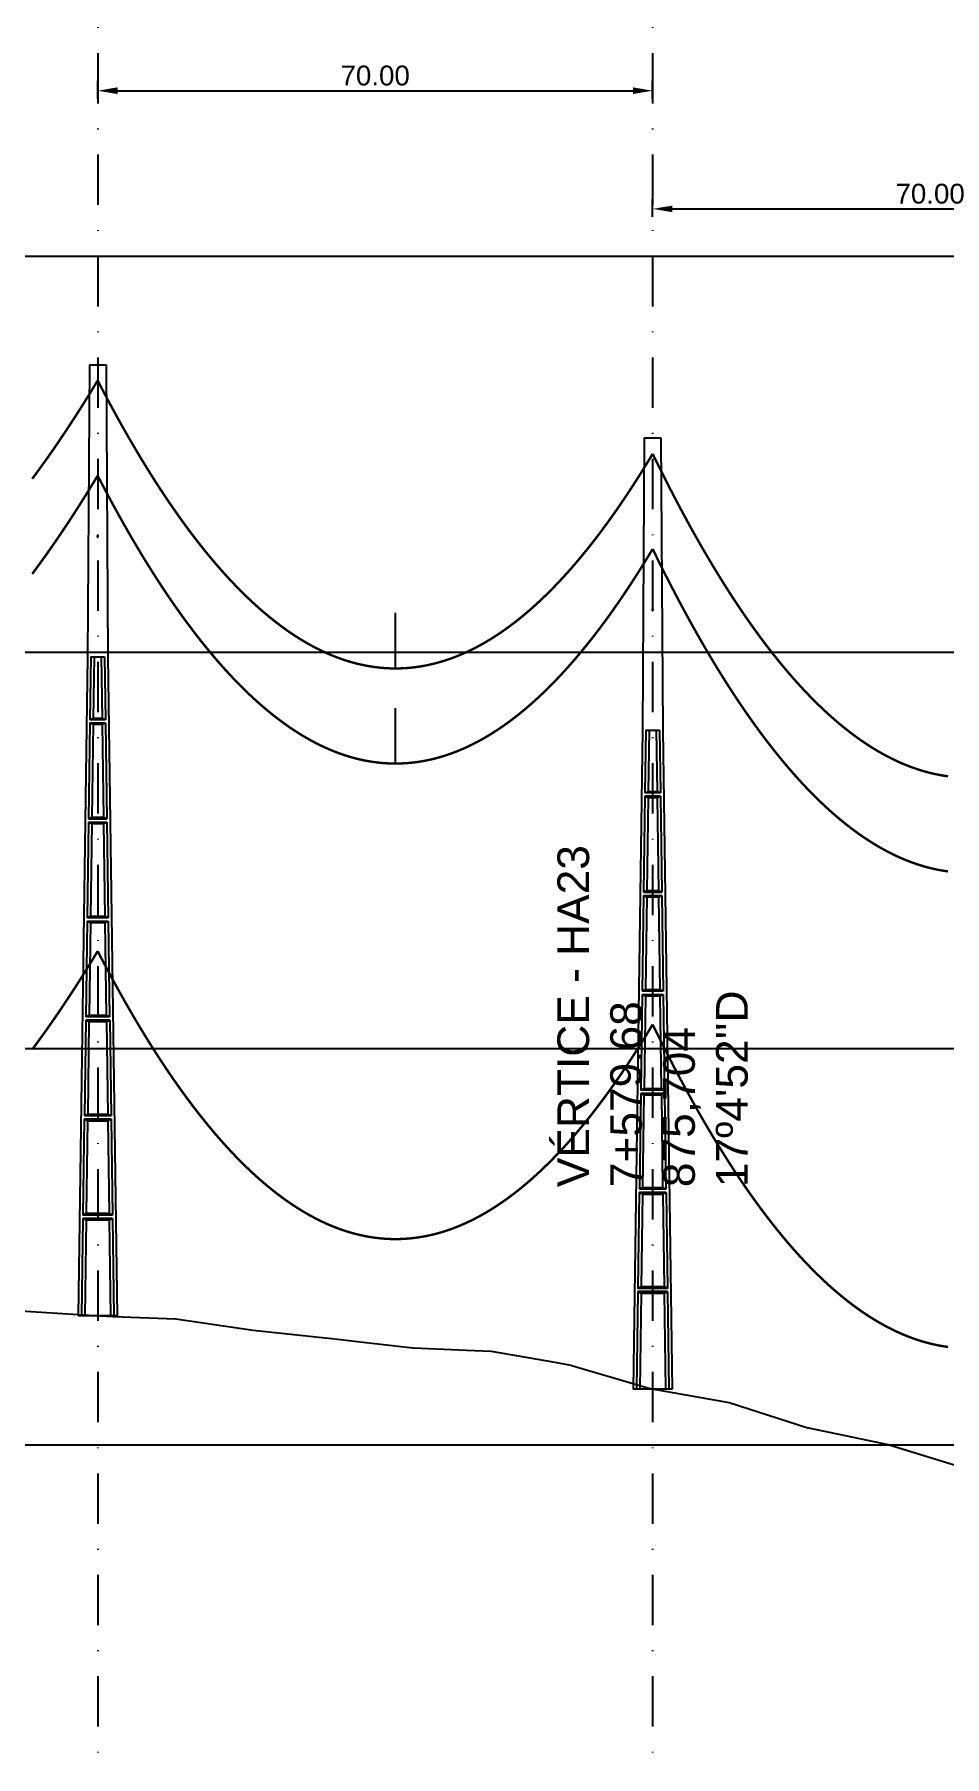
# Model space of a CAD drawing. Header units: metres. Extents: x -121 to 9872, y 3505 to 10721.
# Drawn here: x 7551.7 to 7666.5, y 8710.7 to 8928 of the extents above; entities that cross this region are included whole.
import ezdxf

# ---------------------------------------------------------------- set-up
doc = ezdxf.new("R2010")
doc.units = ezdxf.units.M
doc.header["$PDMODE"] = 2
doc.linetypes.add('DASHDOT', pattern=[25.4, 12.7, -6.35, 0, -6.35])
for name, color, linetype in [('CON-EOL- CA MAGNOLIA', 210, 'Continuous'), ('CON-EOL- PROJEÇÃO', 22, 'Continuous'), ('cotas', 7, 'Continuous'), ('Grade', 9, 'Continuous'), ('Ind.Rot', 8, 'DASHDOT'), ('Modelo_CotaTerreno_Perfil', 7, 'Continuous'), ('Perfil - Texto Geral', 7, 'Continuous'), ('POSTE DT', 7, 'Continuous')]:
    doc.layers.add(name, color=color, linetype=linetype)
doc.styles.add('Arial', font='arial.ttf')
doc.styles.get("Standard").update_dxf_attribs({"font": 'arial.ttf'})
doc.dimstyles.new('ISO-25', dxfattribs={"dimtxt": 2.5, "dimasz": 2.5, "dimexe": 1.25, "dimexo": 0.625, "dimtad": 1, "dimzin": 1, "dimtxsty": 'Standard', "dimcen": 2.5, "dimaunit": 1, "dimadec": 3, "dimazin": 3, "dimtfac": 1, "dimtmove": 0, "dimatfit": 3, "dimfxlon": 1, "dimarcsym": 0})

# ---------------------------------------------------------------- blocks, each defined once
blk = doc.blocks.new('*U1')
at = {"layer": 'POSTE DT', "extrusion": (0, 1, 0)}
for p, q in [((-3.31, 378.23), (-4.05, 262)), ((-3.31, 378.23), (3.31, 378.23)), ((3.31, 378.23), (4.06, 262)), ((-4.05, 262), (-7.72, 0)), ((-4.05, 262), (-4.05, 262)), ((-2.73, 262), (-3.08, 237.05)), ((-2.73, 262), (2.75, 262)), ((-1.42, 262), (-1.77, 237.57)), ((1.43, 262), (1.77, 237.57)), ((2.75, 262), (3.1, 237.05)), ((4.06, 262), (7.72, 0)), ((-3.1, 235.74), (-3.63, 197.65)), ((3.11, 235.73), (-3.1, 235.74)), ((3.1, 237.05), (-3.08, 237.05)), ((-1.8, 235.21), (-2.32, 198.19)), ((1.8, 235.21), (2.32, 198.19)), ((3.11, 235.73), (3.65, 197.65)), ((-3.65, 196.34), (-4.19, 158.25)), ((-2.35, 195.8), (-2.87, 158.8)), ((2.35, 195.8), (2.87, 158.8)), ((3.66, 196.34), (4.2, 158.25)), ((-4.21, 156.94), (-4.74, 118.85)), ((-2.9, 156.39), (-3.42, 119.41)), ((2.91, 156.39), (3.42, 119.41)), ((4.21, 156.94), (4.75, 118.85)), ((-4.76, 117.54), (-5.29, 79.45)), ((4.77, 117.54), (-4.76, 117.54)), ((4.75, 118.85), (-4.74, 118.85)), ((-3.46, 116.98), (-3.97, 80.02)), ((3.46, 116.98), (3.98, 80.02)), ((4.77, 117.54), (5.3, 79.45)), ((-5.31, 78.14), (-5.85, 40.06)), ((5.32, 78.14), (-5.31, 78.14)), ((5.3, 79.45), (-5.29, 79.45)), ((-4.01, 77.57), (-4.53, 40.63)), ((4.01, 77.57), (4.53, 40.63)), ((5.32, 78.14), (5.85, 40.06)), ((-5.86, 38.74), (-6.41, 0)), ((5.87, 38.74), (-5.86, 38.74)), ((5.85, 40.06), (-5.85, 40.06)), ((-4.56, 38.17), (-5.1, 0)), ((4.56, 38.17), (5.1, 0)), ((5.87, 38.74), (6.41, 0)), ((-6.41, 0), (-7.72, 0)), ((-5.1, 0), (-6.41, 0)), ((5.1, 0), (-5.1, 0)), ((6.41, 0), (5.1, 0)), ((7.72, 0), (6.41, 0))]:
    blk.add_line(p, q, dxfattribs=at)
at = {"layer": 'POSTE DT', "ltscale": 3}
for points in [[(-3.65, 196.34), (3.66, 196.34)], [(-3.63, 197.65), (3.65, 197.65)], [(4.2, 158.25), (-4.19, 158.25)], [(-4.21, 156.94), (4.21, 156.94)]]:
    blk.add_lwpolyline(points, dxfattribs=at)
at = {"layer": 'POSTE DT'}
for points, knots in [([(0.25, 309.94), (0.25, 309.93), (0.25, 309.93), (0.25, 309.92), (0.25, 309.91), (0.25, 309.9), (0.25, 309.89), (0.24, 309.85), (0.22, 309.82), (0.19, 309.77), (0.16, 309.74), (0.11, 309.71), (0.08, 309.7), (0.01, 309.68), (-0.02, 309.68), (-0.08, 309.7), (-0.11, 309.71), (-0.16, 309.74), (-0.18, 309.76), (-0.21, 309.8), (-0.22, 309.82), (-0.24, 309.85), (-0.24, 309.87), (-0.25, 309.89), (-0.25, 309.9), (-0.25, 309.92), (-0.25, 309.92), (-0.25, 309.93), (-0.25, 309.94), (-0.25, 309.95), (-0.25, 309.95), (-0.25, 309.96), (-0.25, 309.97), (-0.24, 310), (-0.23, 310.02), (-0.21, 310.07), (-0.2, 310.09), (-0.15, 310.14), (-0.13, 310.15), (-0.07, 310.18), (-0.03, 310.19), (0.03, 310.19), (0.06, 310.18), (0.12, 310.16), (0.14, 310.14), (0.18, 310.11), (0.2, 310.09), (0.21, 310.06), (0.22, 310.05), (0.23, 310.04), (0.24, 310.01), (0.24, 309.99), (0.25, 309.97), (0.25, 309.96), (0.25, 309.95), (0.25, 309.94), (0.25, 309.94), (0.25, 309.94), (0.25, 309.94)], [-54.728303, -54.728303, -54.728303, -54.728303, -54.309038, -54.309038, -53.647169, -53.647169, -52.532885, -52.532885, -48.86224, -48.86224, -45.282765, -45.282765, -41.52867, -41.52867, -37.867486, -37.867486, -34.454589, -34.454589, -31.301423, -31.301423, -28.48103, -28.48103, -26.961755, -26.961755, -25.7544, -25.7544, -25.136228, -25.136228, -24.64409, -24.64409, -24.094201, -24.094201, -23.191199, -23.191199, -20.494482, -20.494482, -17.342863, -17.342863, -13.645538, -13.645538, -9.835989, -9.835989, -6.296781, -6.296781, -3.005029, -3.005029, 0, 0, 0, 1.527594, 1.527594, 3.697216, 3.697216, 4.489727, 4.489727, 5.01438, 5.01438, 5.095313, 5.095313, 5.095313, 5.095313]), ([(-3.1, 235.74), (-2.88, 235.65), (-2.67, 235.56), (-2.23, 235.39), (-2.02, 235.3), (-1.8, 235.21)], [0.055576, 0.055576, 0.055576, 0.055576, 56.767409, 56.767409, 113.50757, 113.50757, 113.50757, 113.50757]), ([(-1.77, 237.57), (-1.99, 237.49), (-2.21, 237.4), (-2.64, 237.22), (-2.86, 237.14), (-3.08, 237.05)], [0, 0, 0, 0, 56.660495, 56.660495, 113.412826, 113.412826, 113.412826, 113.412826]), ([(-1.8, 235.21), (-1.2, 235.21), (-0.6, 235.21), (0.6, 235.21), (1.2, 235.21), (1.8, 235.21)], [0, 0, 0, 0, 68.567797, 68.567797, 137.136247, 137.136247, 137.136247, 137.136247]), ([(1.77, 237.57), (1.18, 237.57), (0.59, 237.57), (-0.59, 237.57), (-1.18, 237.57), (-1.77, 237.57)], [0, 0, 0, 0, 67.306894, 67.306894, 134.614447, 134.614447, 134.614447, 134.614447]), ([(3.1, 237.05), (2.87, 237.14), (2.65, 237.23), (2.21, 237.4), (1.99, 237.49), (1.77, 237.57)], [0, 0, 0, 0, 56.738948, 56.738948, 113.38731, 113.38731, 113.38731, 113.38731]), ([(1.8, 235.21), (2.02, 235.3), (2.24, 235.38), (2.68, 235.56), (2.89, 235.65), (3.11, 235.73)], [0, 0, 0, 0, 56.845349, 56.845349, 113.599799, 113.599799, 113.599799, 113.599799]), ([(-3.65, 196.34), (-3.43, 196.25), (-3.22, 196.16), (-2.78, 195.98), (-2.57, 195.89), (-2.35, 195.8)], [0.054307, 0.054307, 0.054307, 0.054307, 63.527131, 63.527131, 127.063246, 127.063246, 127.063246, 127.063246]), ([(-2.32, 198.19), (-2.54, 198.1), (-2.76, 198.01), (-3.2, 197.83), (-3.41, 197.74), (-3.63, 197.65)], [0, 0, 0, 0, 63.412073, 63.412073, 126.777421, 126.777421, 126.777421, 126.777421]), ([(-2.35, 195.8), (-1.57, 195.8), (-0.78, 195.8), (0.79, 195.8), (1.57, 195.8), (2.35, 195.8)], [0, 0, 0, 0, 89.585713, 89.585713, 179.17191, 179.17191, 179.17191, 179.17191]), ([(2.32, 198.19), (1.55, 198.19), (0.77, 198.19), (-0.77, 198.19), (-1.55, 198.19), (-2.32, 198.19)], [0, 0, 0, 0, 88.31008, 88.31008, 176.620652, 176.620652, 176.620652, 176.620652]), ([(3.65, 197.65), (3.43, 197.74), (3.2, 197.83), (2.76, 198.01), (2.54, 198.1), (2.32, 198.19)], [0, 0, 0, 0, 63.488119, 63.488119, 126.880939, 126.880939, 126.880939, 126.880939]), ([(2.35, 195.8), (2.57, 195.89), (2.79, 195.98), (3.23, 196.16), (3.45, 196.25), (3.66, 196.34)], [0, 0, 0, 0, 63.60246, 63.60246, 127.109696, 127.109696, 127.109696, 127.109696]), ([(-2.87, 158.8), (-3.09, 158.71), (-3.31, 158.62), (-3.75, 158.43), (-3.97, 158.34), (-4.19, 158.25)], [0, 0, 0, 0, 70.301707, 70.301707, 140.590947, 140.590947, 140.590947, 140.590947]), ([(2.87, 158.8), (1.92, 158.8), (0.96, 158.8), (-0.96, 158.8), (-1.91, 158.8), (-2.87, 158.8)], [0, 0, 0, 0, 109.314454, 109.314454, 218.629264, 218.629264, 218.629264, 218.629264]), ([(4.2, 158.25), (3.98, 158.34), (3.76, 158.44), (3.31, 158.62), (3.09, 158.71), (2.87, 158.8)], [0, 0, 0, 0, 70.379198, 70.379198, 140.659718, 140.659718, 140.659718, 140.659718]), ([(-4.21, 156.94), (-3.99, 156.85), (-3.77, 156.75), (-3.34, 156.57), (-3.12, 156.48), (-2.9, 156.39)], [0.053423, 0.053423, 0.053423, 0.053423, 70.429742, 70.429742, 140.90167, 140.90167, 140.90167, 140.90167]), ([(-2.9, 156.39), (-1.94, 156.39), (-0.97, 156.39), (0.97, 156.39), (1.94, 156.39), (2.91, 156.39)], [0, 0, 0, 0, 110.60219, 110.60219, 221.20473, 221.20473, 221.20473, 221.20473]), ([(2.91, 156.39), (3.12, 156.48), (3.34, 156.57), (3.78, 156.75), (4, 156.85), (4.21, 156.94)], [0, 0, 0, 0, 70.506649, 70.506649, 140.914701, 140.914701, 140.914701, 140.914701]), ([(-4.76, 117.54), (-4.54, 117.45), (-4.32, 117.35), (-3.89, 117.17), (-3.67, 117.07), (-3.46, 116.98)], [0.052784, 0.052784, 0.052784, 0.052784, 77.438432, 77.438432, 154.950301, 154.950301, 154.950301, 154.950301]), ([(-3.42, 119.41), (-3.64, 119.32), (-3.86, 119.23), (-4.3, 119.04), (-4.52, 118.95), (-4.74, 118.85)], [0, 0, 0, 0, 77.299547, 77.299547, 154.618634, 154.618634, 154.618634, 154.618634]), ([(-3.46, 116.98), (-2.3, 116.98), (-1.15, 116.98), (1.15, 116.98), (2.31, 116.98), (3.46, 116.98)], [0, 0, 0, 0, 131.617604, 131.617604, 263.235447, 263.235447, 263.235447, 263.235447]), ([(3.42, 119.41), (2.28, 119.41), (1.14, 119.41), (-1.14, 119.41), (-2.28, 119.41), (-3.42, 119.41)], [0, 0, 0, 0, 130.319901, 130.319901, 260.640046, 260.640046, 260.640046, 260.640046]), ([(4.75, 118.85), (4.53, 118.95), (4.31, 119.04), (3.87, 119.23), (3.64, 119.32), (3.42, 119.41)], [0, 0, 0, 0, 77.381597, 77.381597, 154.66183, 154.66183, 154.66183, 154.66183]), ([(3.46, 116.98), (3.68, 117.07), (3.89, 117.17), (4.33, 117.35), (4.55, 117.45), (4.77, 117.54)], [0, 0, 0, 0, 77.520013, 77.520013, 154.938747, 154.938747, 154.938747, 154.938747]), ([(-5.31, 78.14), (-5.09, 78.05), (-4.88, 77.95), (-4.44, 77.76), (-4.23, 77.67), (-4.01, 77.57)], [0.052308, 0.052308, 0.052308, 0.052308, 84.527725, 84.527725, 169.158824, 169.158824, 169.158824, 169.158824]), ([(-3.97, 80.02), (-4.19, 79.93), (-4.41, 79.83), (-4.85, 79.64), (-5.07, 79.55), (-5.29, 79.45)], [0, 0, 0, 0, 84.379671, 84.379671, 168.809376, 168.809376, 168.809376, 168.809376]), ([(-4.01, 77.57), (-2.67, 77.57), (-1.34, 77.57), (1.34, 77.57), (2.67, 77.57), (4.01, 77.57)], [0, 0, 0, 0, 152.632212, 152.632212, 305.264569, 305.264569, 305.264569, 305.264569]), ([(3.98, 80.02), (2.65, 80.02), (1.33, 80.02), (-1.32, 80.02), (-2.65, 80.02), (-3.97, 80.02)], [0, 0, 0, 0, 151.326157, 151.326157, 302.652465, 302.652465, 302.652465, 302.652465]), ([(5.3, 79.45), (5.08, 79.55), (4.86, 79.64), (4.42, 79.83), (4.2, 79.93), (3.98, 80.02)], [0, 0, 0, 0, 84.46863, 84.46863, 168.833721, 168.833721, 168.833721, 168.833721]), ([(4.01, 77.57), (4.23, 77.67), (4.45, 77.76), (4.88, 77.95), (5.1, 78.05), (5.32, 78.14)], [0, 0, 0, 0, 84.616316, 84.616316, 169.129178, 169.129178, 169.129178, 169.129178]), ([(-5.86, 38.74), (-5.65, 38.65), (-5.43, 38.55), (-5, 38.36), (-4.78, 38.26), (-4.56, 38.17)], [0.026524, 0.026524, 0.026524, 0.026524, 91.679563, 91.679563, 183.466041, 183.466041, 183.466041, 183.466041]), ([(-4.53, 40.63), (-4.75, 40.53), (-4.97, 40.44), (-5.41, 40.25), (-5.63, 40.15), (-5.85, 40.06)], [0, 0, 0, 0, 91.523648, 91.523648, 183.126775, 183.126775, 183.126775, 183.126775]), ([(-4.56, 38.17), (-3.04, 38.17), (-1.52, 38.17), (1.52, 38.17), (3.04, 38.17), (4.56, 38.17)], [0, 0, 0, 0, 173.646192, 173.646192, 347.292451, 347.292451, 347.292451, 347.292451]), ([(4.53, 40.63), (3.02, 40.63), (1.51, 40.63), (-1.51, 40.63), (-3.02, 40.63), (-4.53, 40.63)], [0, 0, 0, 0, 172.33304, 172.33304, 344.666151, 344.666151, 344.666151, 344.666151]), ([(5.85, 40.06), (5.63, 40.15), (5.41, 40.25), (4.97, 40.44), (4.75, 40.53), (4.53, 40.63)], [0, 0, 0, 0, 91.621326, 91.621326, 183.137324, 183.137324, 183.137324, 183.137324]), ([(4.56, 38.17), (4.78, 38.26), (5, 38.36), (5.43, 38.55), (5.65, 38.65), (5.87, 38.74)], [0, 0, 0, 0, 91.776928, 91.776928, 183.448614, 183.448614, 183.448614, 183.448614])]:
    blk.add_open_spline(points, degree=3, knots=knots, dxfattribs=at)
blk = doc.blocks.new('*D134')
at = {"layer": 'cotas', "color": 0, "lineweight": -2, "transparency": 16777216}
for p, q in [((7467.45, 8949.82), (7467.45, 8953.57)), ((7469.95, 8952.32), (7557.18, 8952.32)), ((7559.68, 8949.82), (7559.68, 8953.57))]:
    blk.add_line(p, q, dxfattribs=at)
at = {"layer": 'cotas', "color": 0, "transparency": 16777216}
for points in [[(7469.95, 8952.73), (7469.95, 8951.9), (7467.45, 8952.32)], [(7557.18, 8952.73), (7557.18, 8951.9), (7559.68, 8952.32)]]:
    blk.add_solid(points, dxfattribs=at)
at = {"layer": 'Defpoints', "color": 0, "transparency": 16777216}
for p in [(7559.68, 8952.32), (7467.45, 8898.95), (7559.68, 8886.29)]:
    blk.add_point(p, dxfattribs=at)
at = {"layer": 'cotas', "color": 0, "transparency": 16777216, "insert": (7513.56, 8954.44), "char_height": 2.5, "attachment_point": 5}
blk.add_mtext('92,23', dxfattribs=at)
blk = doc.blocks.new('*D135')
at = {"layer": 'cotas', "color": 0, "lineweight": -2, "transparency": 16777216}
for p, q in [((7559.68, 8919.86), (7559.68, 8922.11)), ((7629.68, 8919.86), (7629.68, 8922.11)), ((7562.18, 8920.86), (7627.18, 8920.86))]:
    blk.add_line(p, q, dxfattribs=at)
at = {"layer": 'cotas', "color": 0, "transparency": 16777216}
for points in [[(7562.18, 8921.28), (7562.18, 8920.44), (7559.68, 8920.86)], [(7627.18, 8921.28), (7627.18, 8920.44), (7629.68, 8920.86)]]:
    blk.add_solid(points, dxfattribs=at)
at = {"layer": 'Defpoints', "color": 0, "transparency": 16777216}
for p in [(7629.68, 8920.86), (7559.68, 8886.29), (7629.68, 8877.04)]:
    blk.add_point(p, dxfattribs=at)
at = {"layer": 'cotas', "color": 0, "transparency": 16777216, "insert": (7594.68, 8922.76), "char_height": 2.5, "attachment_point": 5}
blk.add_mtext('70.00', dxfattribs=at)
blk = doc.blocks.new('*D136')
at = {"layer": 'cotas', "color": 0, "lineweight": -2, "transparency": 16777216}
for p, q in [((7629.68, 8904.95), (7629.68, 8907.2)), ((7699.67, 8904.95), (7699.67, 8907.2)), ((7632.18, 8905.95), (7697.17, 8905.95))]:
    blk.add_line(p, q, dxfattribs=at)
at = {"layer": 'cotas', "color": 0, "transparency": 16777216}
for points in [[(7632.18, 8906.36), (7632.18, 8905.53), (7629.68, 8905.95)], [(7697.17, 8906.36), (7697.17, 8905.53), (7699.67, 8905.95)]]:
    blk.add_solid(points, dxfattribs=at)
at = {"layer": 'Defpoints', "color": 0, "transparency": 16777216}
for p in [(7699.67, 8905.95), (7629.68, 8877.04), (7699.67, 8859.59)]:
    blk.add_point(p, dxfattribs=at)
at = {"layer": 'cotas', "color": 0, "transparency": 16777216, "insert": (7664.68, 8907.85), "char_height": 2.5, "attachment_point": 5}
blk.add_mtext('70.00', dxfattribs=at)

msp = doc.modelspace()

# ---------------------------------------------------------------- linework, layer by layer
at = {"layer": 'CON-EOL- CA MAGNOLIA'}
for p, q in [((7597.239, 8847.964), (7597.239, 8854.964)), ((7597.239, 8835.964), (7597.239, 8842.964)), ((7597.239, 8835.964), (7597.239, 8842.964))]:
    msp.add_line(p, q, dxfattribs=at)
at = {"layer": 'CON-EOL- CA MAGNOLIA', "const_width": 0.3}
for points in [[(7551.42, 8871.888), (7551.878, 8872.507), (7552.337, 8873.133), (7552.796, 8873.769), (7553.255, 8874.412), (7553.714, 8875.064), (7554.173, 8875.724), (7554.632, 8876.392), (7555.09, 8877.069), (7555.549, 8877.754), (7556.008, 8878.447), (7556.467, 8879.148), (7556.926, 8879.858), (7557.385, 8880.576), (7557.844, 8881.302), (7558.302, 8882.037), (7558.761, 8882.779), (7559.22, 8883.531), (7559.679, 8884.29)], [(7559.679, 8884.29), (7560.027, 8883.617), (7560.376, 8882.951), (7560.724, 8882.291), (7561.072, 8881.638), (7561.42, 8880.991), (7561.769, 8880.35), (7562.117, 8879.715), (7562.465, 8879.087), (7562.813, 8878.465), (7563.162, 8877.85), (7563.51, 8877.24), (7563.858, 8876.637), (7564.206, 8876.041), (7564.555, 8875.451), (7564.903, 8874.867), (7565.251, 8874.289), (7565.599, 8873.718), (7565.948, 8873.153), (7566.296, 8872.594), (7566.644, 8872.041), (7566.992, 8871.495), (7567.341, 8870.955), (7567.689, 8870.422), (7568.037, 8869.895), (7568.385, 8869.374), (7568.734, 8868.859), (7569.082, 8868.351), (7569.43, 8867.849), (7569.779, 8867.353), (7570.127, 8866.863), (7570.475, 8866.38), (7570.823, 8865.903), (7571.172, 8865.433), (7571.52, 8864.969), (7571.868, 8864.51), (7572.216, 8864.059), (7572.565, 8863.613), (7572.913, 8863.174), (7573.261, 8862.741), (7573.609, 8862.314), (7573.958, 8861.894), (7574.306, 8861.48), (7574.654, 8861.072), (7575.002, 8860.671), (7575.351, 8860.275), (7575.699, 8859.886), (7576.047, 8859.503), (7576.395, 8859.127), (7576.744, 8858.757), (7577.092, 8858.393), (7577.44, 8858.035), (7577.788, 8857.683), (7578.137, 8857.338), (7578.485, 8856.999), (7578.833, 8856.667), (7579.181, 8856.34), (7579.53, 8856.02), (7579.878, 8855.706), (7580.226, 8855.398), (7580.575, 8855.097), (7580.923, 8854.802), (7581.271, 8854.513), (7581.619, 8854.23), (7581.968, 8853.954), (7582.316, 8853.683), (7582.664, 8853.419), (7583.012, 8853.162), (7583.361, 8852.91), (7583.709, 8852.665), (7584.057, 8852.426), (7584.405, 8852.193), (7584.754, 8851.967), (7585.102, 8851.746), (7585.45, 8851.532), (7585.798, 8851.325), (7586.147, 8851.123), (7586.495, 8850.928), (7586.843, 8850.739), (7587.191, 8850.556), (7587.54, 8850.379), (7587.888, 8850.209), (7588.236, 8850.045), (7588.584, 8849.887), (7588.933, 8849.735), (7589.281, 8849.59), (7589.629, 8849.451), (7589.978, 8849.317), (7590.326, 8849.191), (7590.674, 8849.07), (7591.022, 8848.956), (7591.371, 8848.848), (7591.719, 8848.746), (7592.067, 8848.65), (7592.415, 8848.561), (7592.764, 8848.478), (7593.112, 8848.401), (7593.46, 8848.33), (7593.808, 8848.266), (7594.157, 8848.208), (7594.505, 8848.156), (7594.853, 8848.11), (7595.201, 8848.07), (7595.55, 8848.037), (7595.898, 8848.01), (7596.246, 8847.989), (7596.594, 8847.974), (7596.943, 8847.966), (7597.291, 8847.964), (7597.639, 8847.968), (7597.987, 8847.978), (7598.336, 8847.995), (7598.684, 8848.017), (7599.032, 8848.046), (7599.38, 8848.082), (7599.729, 8848.123), (7600.077, 8848.171), (7600.425, 8848.224), (7600.774, 8848.284), (7601.122, 8848.351), (7601.47, 8848.423), (7601.818, 8848.502), (7602.167, 8848.587), (7602.515, 8848.678), (7602.863, 8848.776), (7603.211, 8848.879), (7603.56, 8848.989), (7603.908, 8849.105), (7604.256, 8849.228), (7604.604, 8849.356), (7604.953, 8849.491), (7605.301, 8849.632), (7605.649, 8849.78), (7605.997, 8849.933), (7606.346, 8850.093), (7606.694, 8850.259), (7607.042, 8850.431), (7607.39, 8850.61), (7607.739, 8850.794), (7608.087, 8850.985), (7608.435, 8851.183), (7608.783, 8851.386), (7609.132, 8851.595), (7609.48, 8851.811), (7609.828, 8852.034), (7610.177, 8852.262), (7610.525, 8852.496), (7610.873, 8852.737), (7611.221, 8852.985), (7611.57, 8853.238), (7611.918, 8853.497), (7612.266, 8853.763), (7612.614, 8854.035), (7612.963, 8854.314), (7613.311, 8854.598), (7613.659, 8854.889), (7614.007, 8855.186), (7614.356, 8855.489), (7614.704, 8855.799), (7615.052, 8856.115), (7615.4, 8856.437), (7615.749, 8856.765), (7616.097, 8857.1), (7616.445, 8857.44), (7616.793, 8857.788), (7617.142, 8858.141), (7617.49, 8858.501), (7617.838, 8858.866), (7618.186, 8859.238), (7618.535, 8859.617), (7618.883, 8860.002), (7619.231, 8860.392), (7619.579, 8860.79), (7619.928, 8861.193), (7620.276, 8861.603), (7620.624, 8862.019), (7620.973, 8862.441), (7621.321, 8862.87), (7621.669, 8863.304), (7622.017, 8863.745), (7622.366, 8864.193), (7622.714, 8864.646), (7623.062, 8865.106), (7623.41, 8865.573), (7623.759, 8866.045), (7624.107, 8866.524), (7624.455, 8867.009), (7624.803, 8867.5), (7625.152, 8867.998), (7625.5, 8868.502), (7625.848, 8869.012), (7626.196, 8869.528), (7626.545, 8870.051), (7626.893, 8870.58), (7627.241, 8871.116), (7627.589, 8871.657), (7627.938, 8872.205), (7628.286, 8872.76), (7628.634, 8873.32), (7628.982, 8873.887), (7629.331, 8874.46), (7629.679, 8875.04)], [(7629.679, 8875.04), (7630.027, 8874.326), (7630.375, 8873.619), (7630.724, 8872.918), (7631.072, 8872.223), (7631.42, 8871.534), (7631.768, 8870.853), (7632.117, 8870.177), (7632.465, 8869.507), (7632.813, 8868.844), (7633.161, 8868.188), (7633.51, 8867.537), (7633.858, 8866.893), (7634.206, 8866.256), (7634.554, 8865.624), (7634.903, 8864.999), (7635.251, 8864.381), (7635.599, 8863.768), (7635.947, 8863.162), (7636.296, 8862.562), (7636.644, 8861.969), (7636.992, 8861.382), (7637.34, 8860.801), (7637.688, 8860.227), (7638.037, 8859.658), (7638.385, 8859.096), (7638.733, 8858.541), (7639.081, 8857.992), (7639.43, 8857.449), (7639.778, 8856.912), (7640.126, 8856.382), (7640.474, 8855.858), (7640.823, 8855.34), (7641.171, 8854.828), (7641.519, 8854.323), (7641.867, 8853.824), (7642.216, 8853.332), (7642.564, 8852.845), (7642.912, 8852.365), (7643.26, 8851.891), (7643.609, 8851.424), (7643.957, 8850.963), (7644.305, 8850.508), (7644.653, 8850.059), (7645.002, 8849.617), (7645.35, 8849.181), (7645.698, 8848.751), (7646.046, 8848.327), (7646.394, 8847.91), (7646.743, 8847.499), (7647.091, 8847.094), (7647.439, 8846.696), (7647.787, 8846.304), (7648.136, 8845.918), (7648.484, 8845.538), (7648.832, 8845.165), (7649.18, 8844.798), (7649.529, 8844.437), (7649.877, 8844.082), (7650.225, 8843.734), (7650.573, 8843.392), (7650.922, 8843.056), (7651.27, 8842.726), (7651.618, 8842.403), (7651.966, 8842.086), (7652.315, 8841.775), (7652.663, 8841.47), (7653.011, 8841.172), (7653.359, 8840.88), (7653.707, 8840.594), (7654.056, 8840.315), (7654.404, 8840.041), (7654.752, 8839.774), (7655.1, 8839.513), (7655.449, 8839.259), (7655.797, 8839.01), (7656.145, 8838.768), (7656.493, 8838.532), (7656.842, 8838.303), (7657.19, 8838.079), (7657.538, 8837.862), (7657.886, 8837.651), (7658.235, 8837.446), (7658.583, 8837.248), (7658.931, 8837.056), (7659.279, 8836.87), (7659.628, 8836.69), (7659.976, 8836.516), (7660.324, 8836.349), (7660.672, 8836.188), (7661.02, 8836.033), (7661.369, 8835.885), (7661.717, 8835.742), (7662.065, 8835.606), (7662.413, 8835.476), (7662.762, 8835.353), (7663.11, 8835.235), (7663.458, 8835.124), (7663.806, 8835.019), (7664.155, 8834.92), (7664.503, 8834.828), (7664.851, 8834.741), (7665.199, 8834.661), (7665.548, 8834.587), (7665.896, 8834.52), (7666.244, 8834.458), (7666.592, 8834.403), (7666.941, 8834.354)], [(7551.42, 8859.888), (7551.878, 8860.507), (7552.337, 8861.134), (7552.796, 8861.769), (7553.255, 8862.412), (7553.714, 8863.064), (7554.173, 8863.724), (7554.632, 8864.392), (7555.09, 8865.069), (7555.549, 8865.754), (7556.008, 8866.447), (7556.467, 8867.148), (7556.926, 8867.858), (7557.385, 8868.576), (7557.844, 8869.302), (7558.302, 8870.037), (7558.761, 8870.779), (7559.22, 8871.531), (7559.679, 8872.29)], [(7551.42, 8859.888), (7551.878, 8860.507), (7552.337, 8861.133), (7552.796, 8861.769), (7553.255, 8862.412), (7553.714, 8863.064), (7554.173, 8863.724), (7554.632, 8864.392), (7555.09, 8865.069), (7555.549, 8865.754), (7556.008, 8866.447), (7556.467, 8867.148), (7556.926, 8867.858), (7557.385, 8868.576), (7557.844, 8869.302), (7558.302, 8870.037), (7558.761, 8870.779), (7559.22, 8871.531), (7559.679, 8872.29)], [(7559.679, 8872.29), (7560.027, 8871.617), (7560.376, 8870.951), (7560.724, 8870.291), (7561.072, 8869.638), (7561.42, 8868.991), (7561.769, 8868.35), (7562.117, 8867.715), (7562.465, 8867.087), (7562.813, 8866.465), (7563.162, 8865.85), (7563.51, 8865.24), (7563.858, 8864.637), (7564.206, 8864.041), (7564.555, 8863.451), (7564.903, 8862.867), (7565.251, 8862.289), (7565.599, 8861.718), (7565.948, 8861.152), (7566.296, 8860.594), (7566.644, 8860.041), (7566.992, 8859.495), (7567.341, 8858.955), (7567.689, 8858.422), (7568.037, 8857.895), (7568.385, 8857.374), (7568.734, 8856.859), (7569.082, 8856.351), (7569.43, 8855.849), (7569.779, 8855.353), (7570.127, 8854.863), (7570.475, 8854.38), (7570.823, 8853.903), (7571.172, 8853.433), (7571.52, 8852.969), (7571.868, 8852.51), (7572.216, 8852.059), (7572.565, 8851.613), (7572.913, 8851.174), (7573.261, 8850.741), (7573.609, 8850.314), (7573.958, 8849.894), (7574.306, 8849.48), (7574.654, 8849.072), (7575.002, 8848.67), (7575.351, 8848.275), (7575.699, 8847.886), (7576.047, 8847.503), (7576.395, 8847.127), (7576.744, 8846.757), (7577.092, 8846.393), (7577.44, 8846.035), (7577.788, 8845.683), (7578.137, 8845.338), (7578.485, 8844.999), (7578.833, 8844.666), (7579.181, 8844.34), (7579.53, 8844.02), (7579.878, 8843.706), (7580.226, 8843.398), (7580.575, 8843.097), (7580.923, 8842.802), (7581.271, 8842.513), (7581.619, 8842.23), (7581.968, 8841.953), (7582.316, 8841.683), (7582.664, 8841.419), (7583.012, 8841.162), (7583.361, 8840.91), (7583.709, 8840.665), (7584.057, 8840.426), (7584.405, 8840.193), (7584.754, 8839.967), (7585.102, 8839.746), (7585.45, 8839.532), (7585.798, 8839.325), (7586.147, 8839.123), (7586.495, 8838.928), (7586.843, 8838.739), (7587.191, 8838.556), (7587.54, 8838.379), (7587.888, 8838.209), (7588.236, 8838.045), (7588.584, 8837.887), (7588.933, 8837.735), (7589.281, 8837.59), (7589.629, 8837.45), (7589.978, 8837.317), (7590.326, 8837.191), (7590.674, 8837.07), (7591.022, 8836.956), (7591.371, 8836.848), (7591.719, 8836.746), (7592.067, 8836.65), (7592.415, 8836.561), (7592.764, 8836.478), (7593.112, 8836.401), (7593.46, 8836.33), (7593.808, 8836.266), (7594.157, 8836.208), (7594.505, 8836.156), (7594.853, 8836.11), (7595.201, 8836.07), (7595.55, 8836.037), (7595.898, 8836.01), (7596.246, 8835.989), (7596.594, 8835.974), (7596.943, 8835.966), (7597.291, 8835.964), (7597.639, 8835.968), (7597.987, 8835.978), (7598.336, 8835.995), (7598.684, 8836.017), (7599.032, 8836.046), (7599.38, 8836.081), (7599.729, 8836.123), (7600.077, 8836.171), (7600.425, 8836.224), (7600.774, 8836.284), (7601.122, 8836.351), (7601.47, 8836.423), (7601.818, 8836.502), (7602.167, 8836.587), (7602.515, 8836.678), (7602.863, 8836.776), (7603.211, 8836.879), (7603.56, 8836.989), (7603.908, 8837.105), (7604.256, 8837.228), (7604.604, 8837.356), (7604.953, 8837.491), (7605.301, 8837.632), (7605.649, 8837.78), (7605.997, 8837.933), (7606.346, 8838.093), (7606.694, 8838.259), (7607.042, 8838.431), (7607.39, 8838.61), (7607.739, 8838.794), (7608.087, 8838.985), (7608.435, 8839.182), (7608.783, 8839.386), (7609.132, 8839.596), (7609.48, 8839.811), (7609.828, 8840.034), (7610.177, 8840.262), (7610.525, 8840.497), (7610.873, 8840.737), (7611.221, 8840.984), (7611.57, 8841.238), (7611.918, 8841.497), (7612.266, 8841.763), (7612.614, 8842.035), (7612.963, 8842.314), (7613.311, 8842.598), (7613.659, 8842.889), (7614.007, 8843.186), (7614.356, 8843.489), (7614.704, 8843.799), (7615.052, 8844.115), (7615.4, 8844.437), (7615.749, 8844.765), (7616.097, 8845.1), (7616.445, 8845.44), (7616.793, 8845.788), (7617.142, 8846.141), (7617.49, 8846.5), (7617.838, 8846.866), (7618.186, 8847.238), (7618.535, 8847.617), (7618.883, 8848.001), (7619.231, 8848.392), (7619.579, 8848.79), (7619.928, 8849.193), (7620.276, 8849.603), (7620.624, 8850.019), (7620.973, 8850.441), (7621.321, 8850.869), (7621.669, 8851.304), (7622.017, 8851.745), (7622.366, 8852.193), (7622.714, 8852.646), (7623.062, 8853.106), (7623.41, 8853.572), (7623.759, 8854.045), (7624.107, 8854.524), (7624.455, 8855.009), (7624.803, 8855.5), (7625.152, 8855.998), (7625.5, 8856.502), (7625.848, 8857.012), (7626.196, 8857.528), (7626.545, 8858.051), (7626.893, 8858.58), (7627.241, 8859.116), (7627.589, 8859.657), (7627.938, 8860.205), (7628.286, 8860.76), (7628.634, 8861.32), (7628.982, 8861.887), (7629.331, 8862.46), (7629.679, 8863.04)], [(7559.679, 8872.29), (7560.027, 8871.617), (7560.376, 8870.951), (7560.724, 8870.291), (7561.072, 8869.638), (7561.42, 8868.991), (7561.769, 8868.35), (7562.117, 8867.715), (7562.465, 8867.087), (7562.813, 8866.465), (7563.162, 8865.85), (7563.51, 8865.24), (7563.858, 8864.637), (7564.206, 8864.041), (7564.555, 8863.451), (7564.903, 8862.867), (7565.251, 8862.289), (7565.599, 8861.718), (7565.948, 8861.152), (7566.296, 8860.594), (7566.644, 8860.041), (7566.992, 8859.495), (7567.341, 8858.955), (7567.689, 8858.422), (7568.037, 8857.895), (7568.385, 8857.374), (7568.734, 8856.859), (7569.082, 8856.351), (7569.43, 8855.849), (7569.779, 8855.353), (7570.127, 8854.863), (7570.475, 8854.38), (7570.823, 8853.903), (7571.172, 8853.433), (7571.52, 8852.969), (7571.868, 8852.511), (7572.216, 8852.059), (7572.565, 8851.613), (7572.913, 8851.174), (7573.261, 8850.741), (7573.609, 8850.314), (7573.958, 8849.894), (7574.306, 8849.48), (7574.654, 8849.072), (7575.002, 8848.671), (7575.351, 8848.275), (7575.699, 8847.886), (7576.047, 8847.503), (7576.395, 8847.127), (7576.744, 8846.757), (7577.092, 8846.393), (7577.44, 8846.035), (7577.788, 8845.683), (7578.137, 8845.338), (7578.485, 8844.999), (7578.833, 8844.666), (7579.181, 8844.34), (7579.53, 8844.02), (7579.878, 8843.706), (7580.226, 8843.398), (7580.575, 8843.097), (7580.923, 8842.802), (7581.271, 8842.513), (7581.619, 8842.23), (7581.968, 8841.953), (7582.316, 8841.683), (7582.664, 8841.419), (7583.012, 8841.162), (7583.361, 8840.91), (7583.709, 8840.665), (7584.057, 8840.426), (7584.405, 8840.193), (7584.754, 8839.967), (7585.102, 8839.746), (7585.45, 8839.532), (7585.798, 8839.325), (7586.147, 8839.123), (7586.495, 8838.928), (7586.843, 8838.739), (7587.191, 8838.556), (7587.54, 8838.379), (7587.888, 8838.209), (7588.236, 8838.045), (7588.584, 8837.887), (7588.933, 8837.735), (7589.281, 8837.59), (7589.629, 8837.451), (7589.978, 8837.317), (7590.326, 8837.191), (7590.674, 8837.07), (7591.022, 8836.956), (7591.371, 8836.848), (7591.719, 8836.746), (7592.067, 8836.65), (7592.415, 8836.561), (7592.764, 8836.478), (7593.112, 8836.401), (7593.46, 8836.33), (7593.808, 8836.266), (7594.157, 8836.208), (7594.505, 8836.156), (7594.853, 8836.11), (7595.201, 8836.07), (7595.55, 8836.037), (7595.898, 8836.01), (7596.246, 8835.989), (7596.594, 8835.974), (7596.943, 8835.966), (7597.291, 8835.964), (7597.639, 8835.968), (7597.987, 8835.978), (7598.336, 8835.995), (7598.684, 8836.017), (7599.032, 8836.046), (7599.38, 8836.082), (7599.729, 8836.123), (7600.077, 8836.17), (7600.425, 8836.224), (7600.774, 8836.284), (7601.122, 8836.351), (7601.47, 8836.423), (7601.818, 8836.502), (7602.167, 8836.587), (7602.515, 8836.678), (7602.863, 8836.776), (7603.211, 8836.879), (7603.56, 8836.989), (7603.908, 8837.105), (7604.256, 8837.228), (7604.604, 8837.356), (7604.953, 8837.491), (7605.301, 8837.632), (7605.649, 8837.78), (7605.997, 8837.933), (7606.346, 8838.093), (7606.694, 8838.259), (7607.042, 8838.431), (7607.39, 8838.61), (7607.739, 8838.794), (7608.087, 8838.985), (7608.435, 8839.183), (7608.783, 8839.386), (7609.132, 8839.595), (7609.48, 8839.811), (7609.828, 8840.034), (7610.177, 8840.262), (7610.525, 8840.496), (7610.873, 8840.737), (7611.221, 8840.985), (7611.57, 8841.238), (7611.918, 8841.497), (7612.266, 8841.763), (7612.614, 8842.035), (7612.963, 8842.314), (7613.311, 8842.598), (7613.659, 8842.889), (7614.007, 8843.186), (7614.356, 8843.489), (7614.704, 8843.799), (7615.052, 8844.115), (7615.4, 8844.437), (7615.749, 8844.765), (7616.097, 8845.1), (7616.445, 8845.44), (7616.793, 8845.788), (7617.142, 8846.141), (7617.49, 8846.501), (7617.838, 8846.866), (7618.186, 8847.238), (7618.535, 8847.617), (7618.883, 8848.002), (7619.231, 8848.392), (7619.579, 8848.79), (7619.928, 8849.193), (7620.276, 8849.603), (7620.624, 8850.019), (7620.973, 8850.441), (7621.321, 8850.869), (7621.669, 8851.304), (7622.017, 8851.745), (7622.366, 8852.193), (7622.714, 8852.646), (7623.062, 8853.106), (7623.41, 8853.572), (7623.759, 8854.045), (7624.107, 8854.524), (7624.455, 8855.009), (7624.803, 8855.5), (7625.152, 8855.998), (7625.5, 8856.502), (7625.848, 8857.012), (7626.196, 8857.528), (7626.545, 8858.051), (7626.893, 8858.58), (7627.241, 8859.116), (7627.589, 8859.657), (7627.938, 8860.205), (7628.286, 8860.76), (7628.634, 8861.32), (7628.982, 8861.887), (7629.331, 8862.46), (7629.679, 8863.04)], [(7629.679, 8863.04), (7630.027, 8862.326), (7630.375, 8861.619), (7630.724, 8860.918), (7631.072, 8860.223), (7631.42, 8859.535), (7631.768, 8858.852), (7632.117, 8858.177), (7632.465, 8857.507), (7632.813, 8856.844), (7633.161, 8856.188), (7633.51, 8855.537), (7633.858, 8854.893), (7634.206, 8854.256), (7634.554, 8853.624), (7634.903, 8852.999), (7635.251, 8852.381), (7635.599, 8851.768), (7635.947, 8851.162), (7636.296, 8850.562), (7636.644, 8849.969), (7636.992, 8849.382), (7637.34, 8848.801), (7637.688, 8848.226), (7638.037, 8847.658), (7638.385, 8847.096), (7638.733, 8846.541), (7639.081, 8845.992), (7639.43, 8845.449), (7639.778, 8844.912), (7640.126, 8844.382), (7640.474, 8843.858), (7640.823, 8843.34), (7641.171, 8842.828), (7641.519, 8842.323), (7641.867, 8841.824), (7642.216, 8841.332), (7642.564, 8840.845), (7642.912, 8840.365), (7643.26, 8839.891), (7643.609, 8839.424), (7643.957, 8838.963), (7644.305, 8838.508), (7644.653, 8838.059), (7645.002, 8837.617), (7645.35, 8837.181), (7645.698, 8836.751), (7646.046, 8836.327), (7646.394, 8835.91), (7646.743, 8835.499), (7647.091, 8835.095), (7647.439, 8834.696), (7647.787, 8834.304), (7648.136, 8833.918), (7648.484, 8833.538), (7648.832, 8833.165), (7649.18, 8832.798), (7649.529, 8832.437), (7649.877, 8832.082), (7650.225, 8831.734), (7650.573, 8831.392), (7650.922, 8831.056), (7651.27, 8830.726), (7651.618, 8830.403), (7651.966, 8830.086), (7652.315, 8829.775), (7652.663, 8829.47), (7653.011, 8829.172), (7653.359, 8828.88), (7653.707, 8828.594), (7654.056, 8828.315), (7654.404, 8828.041), (7654.752, 8827.774), (7655.1, 8827.513), (7655.449, 8827.259), (7655.797, 8827.01), (7656.145, 8826.768), (7656.493, 8826.532), (7656.842, 8826.303), (7657.19, 8826.079), (7657.538, 8825.862), (7657.886, 8825.651), (7658.235, 8825.446), (7658.583, 8825.248), (7658.931, 8825.056), (7659.279, 8824.87), (7659.628, 8824.69), (7659.976, 8824.516), (7660.324, 8824.349), (7660.672, 8824.188), (7661.02, 8824.033), (7661.369, 8823.885), (7661.717, 8823.742), (7662.065, 8823.606), (7662.413, 8823.476), (7662.762, 8823.353), (7663.11, 8823.235), (7663.458, 8823.124), (7663.806, 8823.019), (7664.155, 8822.92), (7664.503, 8822.828), (7664.851, 8822.741), (7665.199, 8822.661), (7665.548, 8822.587), (7665.896, 8822.52), (7666.244, 8822.458), (7666.592, 8822.403), (7666.941, 8822.354)], [(7629.679, 8863.04), (7630.027, 8862.326), (7630.375, 8861.619), (7630.724, 8860.918), (7631.072, 8860.223), (7631.42, 8859.534), (7631.768, 8858.852), (7632.117, 8858.177), (7632.465, 8857.507), (7632.813, 8856.844), (7633.161, 8856.188), (7633.51, 8855.537), (7633.858, 8854.893), (7634.206, 8854.256), (7634.554, 8853.624), (7634.903, 8852.999), (7635.251, 8852.38), (7635.599, 8851.768), (7635.947, 8851.162), (7636.296, 8850.562), (7636.644, 8849.969), (7636.992, 8849.382), (7637.34, 8848.801), (7637.688, 8848.227), (7638.037, 8847.658), (7638.385, 8847.096), (7638.733, 8846.541), (7639.081, 8845.992), (7639.43, 8845.449), (7639.778, 8844.912), (7640.126, 8844.382), (7640.474, 8843.858), (7640.823, 8843.34), (7641.171, 8842.828), (7641.519, 8842.323), (7641.867, 8841.824), (7642.216, 8841.332), (7642.564, 8840.845), (7642.912, 8840.365), (7643.26, 8839.891), (7643.609, 8839.424), (7643.957, 8838.963), (7644.305, 8838.508), (7644.653, 8838.059), (7645.002, 8837.617), (7645.35, 8837.181), (7645.698, 8836.751), (7646.046, 8836.327), (7646.394, 8835.91), (7646.743, 8835.499), (7647.091, 8835.094), (7647.439, 8834.696), (7647.787, 8834.304), (7648.136, 8833.918), (7648.484, 8833.538), (7648.832, 8833.165), (7649.18, 8832.798), (7649.529, 8832.437), (7649.877, 8832.082), (7650.225, 8831.734), (7650.573, 8831.392), (7650.922, 8831.056), (7651.27, 8830.726), (7651.618, 8830.403), (7651.966, 8830.086), (7652.315, 8829.775), (7652.663, 8829.47), (7653.011, 8829.172), (7653.359, 8828.88), (7653.707, 8828.594), (7654.056, 8828.315), (7654.404, 8828.041), (7654.752, 8827.774), (7655.1, 8827.513), (7655.449, 8827.259), (7655.797, 8827.01), (7656.145, 8826.768), (7656.493, 8826.532), (7656.842, 8826.303), (7657.19, 8826.079), (7657.538, 8825.862), (7657.886, 8825.651), (7658.235, 8825.446), (7658.583, 8825.248), (7658.931, 8825.056), (7659.279, 8824.87), (7659.628, 8824.69), (7659.976, 8824.516), (7660.324, 8824.349), (7660.672, 8824.188), (7661.02, 8824.033), (7661.369, 8823.885), (7661.717, 8823.742), (7662.065, 8823.606), (7662.413, 8823.476), (7662.762, 8823.353), (7663.11, 8823.235), (7663.458, 8823.124), (7663.806, 8823.019), (7664.155, 8822.92), (7664.503, 8822.828), (7664.851, 8822.741), (7665.199, 8822.661), (7665.548, 8822.587), (7665.896, 8822.52), (7666.244, 8822.458), (7666.592, 8822.403), (7666.941, 8822.354)]]:
    msp.add_lwpolyline(points, dxfattribs=at)
at = {"layer": 'CON-EOL- PROJEÇÃO', "const_width": 0.3}
for points in [[(7551.42, 8799.888), (7551.878, 8800.507), (7552.337, 8801.133), (7552.796, 8801.769), (7553.255, 8802.412), (7553.714, 8803.064), (7554.173, 8803.724), (7554.632, 8804.392), (7555.09, 8805.069), (7555.549, 8805.754), (7556.008, 8806.447), (7556.467, 8807.148), (7556.926, 8807.858), (7557.385, 8808.576), (7557.844, 8809.302), (7558.302, 8810.037), (7558.761, 8810.779), (7559.22, 8811.531), (7559.679, 8812.29)], [(7559.679, 8812.29), (7560.027, 8811.617), (7560.376, 8810.951), (7560.724, 8810.291), (7561.072, 8809.638), (7561.42, 8808.991), (7561.769, 8808.35), (7562.117, 8807.715), (7562.465, 8807.087), (7562.813, 8806.465), (7563.162, 8805.85), (7563.51, 8805.24), (7563.858, 8804.637), (7564.206, 8804.041), (7564.555, 8803.451), (7564.903, 8802.867), (7565.251, 8802.289), (7565.599, 8801.718), (7565.948, 8801.153), (7566.296, 8800.594), (7566.644, 8800.041), (7566.992, 8799.495), (7567.341, 8798.955), (7567.689, 8798.422), (7568.037, 8797.895), (7568.385, 8797.374), (7568.734, 8796.859), (7569.082, 8796.351), (7569.43, 8795.849), (7569.779, 8795.353), (7570.127, 8794.863), (7570.475, 8794.38), (7570.823, 8793.903), (7571.172, 8793.433), (7571.52, 8792.969), (7571.868, 8792.511), (7572.216, 8792.059), (7572.565, 8791.613), (7572.913, 8791.174), (7573.261, 8790.741), (7573.609, 8790.314), (7573.958, 8789.894), (7574.306, 8789.48), (7574.654, 8789.072), (7575.002, 8788.671), (7575.351, 8788.275), (7575.699, 8787.886), (7576.047, 8787.503), (7576.395, 8787.127), (7576.744, 8786.757), (7577.092, 8786.393), (7577.44, 8786.035), (7577.788, 8785.683), (7578.137, 8785.338), (7578.485, 8784.999), (7578.833, 8784.666), (7579.181, 8784.34), (7579.53, 8784.02), (7579.878, 8783.706), (7580.226, 8783.398), (7580.575, 8783.097), (7580.923, 8782.802), (7581.271, 8782.513), (7581.619, 8782.23), (7581.968, 8781.953), (7582.316, 8781.683), (7582.664, 8781.419), (7583.012, 8781.162), (7583.361, 8780.91), (7583.709, 8780.665), (7584.057, 8780.426), (7584.405, 8780.193), (7584.754, 8779.967), (7585.102, 8779.746), (7585.45, 8779.532), (7585.798, 8779.325), (7586.147, 8779.123), (7586.495, 8778.928), (7586.843, 8778.739), (7587.191, 8778.556), (7587.54, 8778.379), (7587.888, 8778.209), (7588.236, 8778.045), (7588.584, 8777.887), (7588.933, 8777.735), (7589.281, 8777.59), (7589.629, 8777.451), (7589.978, 8777.317), (7590.326, 8777.191), (7590.674, 8777.07), (7591.022, 8776.956), (7591.371, 8776.848), (7591.719, 8776.746), (7592.067, 8776.65), (7592.415, 8776.561), (7592.764, 8776.478), (7593.112, 8776.401), (7593.46, 8776.33), (7593.808, 8776.266), (7594.157, 8776.208), (7594.505, 8776.156), (7594.853, 8776.11), (7595.201, 8776.07), (7595.55, 8776.037), (7595.898, 8776.01), (7596.246, 8775.989), (7596.594, 8775.974), (7596.943, 8775.966), (7597.291, 8775.964), (7597.639, 8775.968), (7597.987, 8775.978), (7598.336, 8775.995), (7598.684, 8776.017), (7599.032, 8776.046), (7599.38, 8776.082), (7599.729, 8776.123), (7600.077, 8776.171), (7600.425, 8776.224), (7600.774, 8776.284), (7601.122, 8776.351), (7601.47, 8776.423), (7601.818, 8776.502), (7602.167, 8776.587), (7602.515, 8776.678), (7602.863, 8776.776), (7603.211, 8776.879), (7603.56, 8776.989), (7603.908, 8777.106), (7604.256, 8777.228), (7604.604, 8777.357), (7604.953, 8777.491), (7605.301, 8777.632), (7605.649, 8777.78), (7605.997, 8777.933), (7606.346, 8778.093), (7606.694, 8778.259), (7607.042, 8778.431), (7607.39, 8778.61), (7607.739, 8778.794), (7608.087, 8778.985), (7608.435, 8779.183), (7608.783, 8779.386), (7609.132, 8779.595), (7609.48, 8779.811), (7609.828, 8780.034), (7610.177, 8780.262), (7610.525, 8780.496), (7610.873, 8780.737), (7611.221, 8780.985), (7611.57, 8781.238), (7611.918, 8781.497), (7612.266, 8781.763), (7612.614, 8782.035), (7612.963, 8782.314), (7613.311, 8782.598), (7613.659, 8782.889), (7614.007, 8783.186), (7614.356, 8783.489), (7614.704, 8783.799), (7615.052, 8784.115), (7615.4, 8784.437), (7615.749, 8784.765), (7616.097, 8785.1), (7616.445, 8785.44), (7616.793, 8785.788), (7617.142, 8786.141), (7617.49, 8786.501), (7617.838, 8786.866), (7618.186, 8787.238), (7618.535, 8787.617), (7618.883, 8788.002), (7619.231, 8788.392), (7619.579, 8788.79), (7619.928, 8789.193), (7620.276, 8789.603), (7620.624, 8790.019), (7620.973, 8790.441), (7621.321, 8790.87), (7621.669, 8791.304), (7622.017, 8791.745), (7622.366, 8792.193), (7622.714, 8792.646), (7623.062, 8793.106), (7623.41, 8793.573), (7623.759, 8794.045), (7624.107, 8794.524), (7624.455, 8795.009), (7624.803, 8795.5), (7625.152, 8795.998), (7625.5, 8796.502), (7625.848, 8797.012), (7626.196, 8797.528), (7626.545, 8798.051), (7626.893, 8798.58), (7627.241, 8799.116), (7627.589, 8799.657), (7627.938, 8800.205), (7628.286, 8800.76), (7628.634, 8801.32), (7628.982, 8801.887), (7629.331, 8802.46), (7629.679, 8803.04)], [(7629.679, 8803.04), (7630.027, 8802.326), (7630.375, 8801.619), (7630.724, 8800.918), (7631.072, 8800.223), (7631.42, 8799.534), (7631.768, 8798.853), (7632.117, 8798.177), (7632.465, 8797.507), (7632.813, 8796.844), (7633.161, 8796.188), (7633.51, 8795.537), (7633.858, 8794.893), (7634.206, 8794.256), (7634.554, 8793.624), (7634.903, 8792.999), (7635.251, 8792.38), (7635.599, 8791.768), (7635.947, 8791.162), (7636.296, 8790.562), (7636.644, 8789.969), (7636.992, 8789.382), (7637.34, 8788.801), (7637.688, 8788.227), (7638.037, 8787.658), (7638.385, 8787.096), (7638.733, 8786.541), (7639.081, 8785.992), (7639.43, 8785.449), (7639.778, 8784.912), (7640.126, 8784.382), (7640.474, 8783.858), (7640.823, 8783.34), (7641.171, 8782.828), (7641.519, 8782.323), (7641.867, 8781.824), (7642.216, 8781.332), (7642.564, 8780.845), (7642.912, 8780.365), (7643.26, 8779.891), (7643.609, 8779.424), (7643.957, 8778.963), (7644.305, 8778.508), (7644.653, 8778.059), (7645.002, 8777.617), (7645.35, 8777.181), (7645.698, 8776.751), (7646.046, 8776.327), (7646.394, 8775.91), (7646.743, 8775.499), (7647.091, 8775.094), (7647.439, 8774.696), (7647.787, 8774.304), (7648.136, 8773.918), (7648.484, 8773.538), (7648.832, 8773.165), (7649.18, 8772.798), (7649.529, 8772.437), (7649.877, 8772.082), (7650.225, 8771.734), (7650.573, 8771.392), (7650.922, 8771.056), (7651.27, 8770.726), (7651.618, 8770.403), (7651.966, 8770.086), (7652.315, 8769.775), (7652.663, 8769.47), (7653.011, 8769.172), (7653.359, 8768.88), (7653.707, 8768.594), (7654.056, 8768.315), (7654.404, 8768.041), (7654.752, 8767.774), (7655.1, 8767.513), (7655.449, 8767.259), (7655.797, 8767.01), (7656.145, 8766.768), (7656.493, 8766.532), (7656.842, 8766.303), (7657.19, 8766.079), (7657.538, 8765.862), (7657.886, 8765.651), (7658.235, 8765.446), (7658.583, 8765.248), (7658.931, 8765.056), (7659.279, 8764.87), (7659.628, 8764.69), (7659.976, 8764.516), (7660.324, 8764.349), (7660.672, 8764.188), (7661.02, 8764.033), (7661.369, 8763.885), (7661.717, 8763.742), (7662.065, 8763.606), (7662.413, 8763.476), (7662.762, 8763.353), (7663.11, 8763.235), (7663.458, 8763.124), (7663.806, 8763.019), (7664.155, 8762.92), (7664.503, 8762.828), (7664.851, 8762.741), (7665.199, 8762.661), (7665.548, 8762.587), (7665.896, 8762.52), (7666.244, 8762.458), (7666.592, 8762.403), (7666.941, 8762.354)]]:
    msp.add_lwpolyline(points, dxfattribs=at)
at = {"layer": 'Grade'}
for points in [[(0, 8900), (9859.453, 8900)], [(0, 8850), (9859.453, 8850)], [(0, 8800), (9859.453, 8800)], [(0, 8750), (9859.453, 8750)]]:
    msp.add_lwpolyline(points, dxfattribs=at)
at = {"layer": 'Ind.Rot', "linetype": 'DASHDOT', "ltscale": 0.5}
for points in [[(7559.679, 10500), (7559.679, 8300)], [(7629.679, 10500), (7629.679, 8300)]]:
    msp.add_lwpolyline(points, dxfattribs=at)
at = {"layer": 'Modelo_CotaTerreno_Perfil', "linetype": 'Continuous', "lineweight": -3}
msp.add_lwpolyline([(7549.277, 8766.967), (7559.219, 8766.305), (7559.228, 8766.305), (7559.231, 8766.306), (7561.641, 8766.206), (7569.478, 8765.881), (7569.488, 8765.881), (7569.517, 8765.882), (7579.295, 8764.488), (7589.18, 8763.418), (7589.22, 8763.407), (7589.234, 8763.403), (7593.164, 8762.949), (7599.427, 8762.227), (7599.448, 8762.228), (7599.515, 8762.229), (7606.206, 8761.964), (7609.302, 8761.842), (7617.348, 8760.42), (7619.347, 8760.067), (7619.355, 8760.065), (7619.357, 8760.065), (7620.04, 8759.863), (7629.483, 8757.061), (7629.536, 8757.061), (7629.595, 8757.058), (7639.337, 8755.353), (7649.271, 8752.145), (7649.286, 8752.14), (7649.291, 8752.14), (7649.321, 8752.134), (7659.365, 8750.031), (7659.366, 8750.031), (7659.368, 8750.03), (7669.331, 8746.988)], dxfattribs=at)

# ---------------------------------------------------------------- block references
at = {"layer": 'POSTE DT', "xscale": 0.3172702451939489, "yscale": 0.3172702451939489, "zscale": 0.3172702451939489}
for p in [(7559.679, 8766.29), (7629.679, 8757.04)]:
    msp.add_blockref('*U1', p, dxfattribs=at)

# ---------------------------------------------------------------- texts
at = {"layer": 'Perfil - Texto Geral', "linetype": 'ByBlock', "insert": (7629.695, 8782.517), "char_height": 4, "width": 43.81409, "attachment_point": 4, "rotation": 90, "style": 'Arial'}
msp.add_mtext("VÉRTICE - HA23\\P7+579.68\\P875,704\\P17º4'52''D", dxfattribs=at)

# ---------------------------------------------------------------- dimensions: what is measured, and where the dimension line sits
at = {"layer": 'cotas'}
dim = msp.add_linear_dim(base=(7559.679, 8952.317), p1=(7467.449, 8898.95), p2=(7559.679, 8886.29), dimstyle='ISO-25', override={"dimtmove": 1}, dxfattribs=at)
dim.commit()
dim.dimension.update_dxf_attribs({"geometry": '*D134', "text_midpoint": (7513.564, 8954.445)})
for base, p1, p2, picture, middle in [((7629.679, 8920.86), (7559.679, 8886.29), (7629.679, 8877.04), '*D135', (7594.679, 8922.762)), ((7699.675, 8905.947), (7629.679, 8877.04), (7699.675, 8859.591), '*D136', (7664.677, 8907.848))]:
    dim = msp.add_linear_dim(base=base, p1=p1, p2=p2, dimstyle='ISO-25', dxfattribs=at)
    dim.commit()
    dim.dimension.update_dxf_attribs({"geometry": picture, "text_midpoint": middle})

doc.saveas('drawing.dxf')
